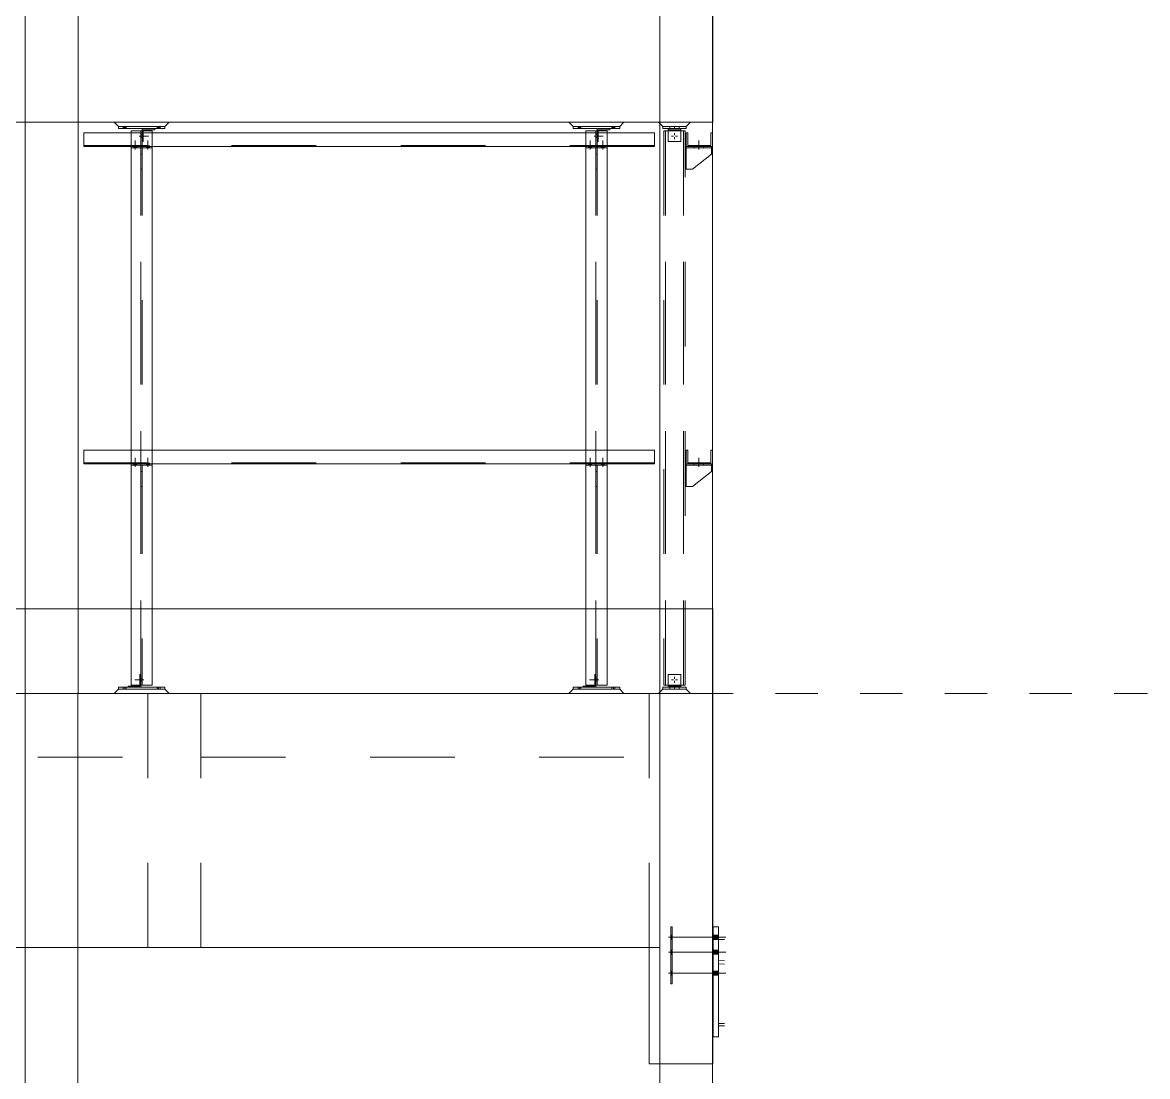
# Model space of a CAD drawing. Header units: millimetres. Extents: x 652937 to 1670132, y 1473552 to 2851037.
# Drawn here: x 663526.55 to 663531.87, y 1524528.41 to 1524533.39 of the extents above; entities that cross this region are included whole.
import ezdxf

# ---------------------------------------------------------------- set-up
doc = ezdxf.new("R2010")
doc.units = ezdxf.units.MM
for name, pattern in [('XKITLINE00', [0]), ('XKITLINE01', [4, 1, -1, 1, -1]), ('XKITLINE02', [4, 2, -2])]:
    doc.linetypes.add(name, pattern=pattern)
for name, color, linetype, lineweight in [('Bolt', 7, 'Continuous', 0), ('Part', 7, 'Continuous', 0), ('S-GRID', 7, 'Continuous', 9)]:
    doc.layers.add(name, color=color, linetype=linetype, lineweight=lineweight)

# ---------------------------------------------------------------- blocks, each defined once
blk = doc.blocks.new('*A24833556')
at = {"layer": 'S-GRID', "color": 7, "linetype": 'XKITLINE01', "lineweight": 0}
blk.add_line((139.952037, 31.472868), (282.742408, 31.472868), dxfattribs=at)
blk = doc.blocks.new('*A25103583')
at = {"layer": 'Part', "color": 7, "linetype": 'XKITLINE00', "lineweight": 0}
for p, q in [((259.21731, 44.772868), (258.71731, 44.772868)), ((258.71731, 44.772868), (258.71731, 44.722868)), ((259.21731, 44.772868), (259.21731, 44.722868)), ((258.71731, 44.367868), (258.71731, 37.222868)), ((259.21731, 44.367868), (259.21731, 37.222868)), ((258.71731, 33.472868), (258.71731, 36.867868)), ((259.21731, 36.867868), (259.21731, 33.472868))]:
    blk.add_line(p, q, dxfattribs=at)
at = {"layer": 'Part', "color": 7, "linetype": 'XKITLINE02', "lineweight": 0}
for p, q in [((258.71731, 31.672868), (258.71731, 44.772868)), ((258.71731, 44.772868), (258.71731, 44.772868)), ((258.71731, 44.722868), (258.71731, 44.367868)), ((258.95231, 44.772868), (258.95231, 31.672868)), ((258.98231, 44.772868), (258.98231, 31.672868)), ((259.21731, 44.722868), (259.21731, 36.867868)), ((258.71731, 44.427868), (258.71731, 44.367868)), ((258.95231, 31.672868), (258.95231, 44.427868)), ((258.71731, 37.222868), (258.71731, 36.867868)), ((259.21731, 37.222868), (259.21731, 36.867868)), ((258.71731, 33.472868), (258.71731, 31.672868)), ((259.21731, 33.472868), (259.21731, 31.672868)), ((258.71731, 31.672868), (259.21731, 31.672868))]:
    blk.add_line(p, q, dxfattribs=at)
blk = doc.blocks.new('*A25123585')
at = {"layer": 'Part', "color": 7, "linetype": 'XKITLINE02', "lineweight": 0}
for p, q in [((271.772557, 44.772868), (271.312557, 44.772868)), ((271.312557, 44.772868), (271.312557, 31.672868)), ((271.352557, 44.772868), (271.352557, 31.672868)), ((271.352557, 31.672868), (271.352557, 44.772868)), ((271.812557, 44.772868), (271.772557, 44.772868)), ((271.772557, 44.772868), (271.772557, 31.672868)), ((271.772557, 31.672868), (271.772557, 44.772868)), ((271.812557, 31.672868), (271.812557, 44.772868)), ((271.772557, 31.672868), (271.312557, 31.672868)), ((271.772557, 31.672868), (271.812557, 31.672868))]:
    blk.add_line(p, q, dxfattribs=at)
blk = doc.blocks.new('*A25133586')
at = {"layer": 'Part', "color": 7, "linetype": 'XKITLINE02', "lineweight": 0}
for p, q in [((269.467297, 31.672868), (269.467297, 44.772868)), ((269.467297, 44.772868), (269.467298, 44.772868)), ((269.467298, 44.722868), (269.467298, 44.367868)), ((269.702298, 44.772868), (269.702298, 31.672868)), ((269.732298, 44.772868), (269.732297, 31.672868)), ((269.967298, 44.722868), (269.967298, 36.867868)), ((269.467297, 44.427868), (269.467298, 44.367868)), ((269.702297, 31.672868), (269.702297, 44.427868)), ((269.467298, 37.222868), (269.467298, 36.867868)), ((269.967298, 37.222868), (269.967298, 36.867868)), ((269.467298, 33.472868), (269.467297, 31.672868)), ((269.967298, 33.472868), (269.967297, 31.672868)), ((269.467297, 31.672868), (269.967298, 31.672868))]:
    blk.add_line(p, q, dxfattribs=at)
at = {"layer": 'Part', "color": 7, "linetype": 'XKITLINE00', "lineweight": 0}
for p, q in [((269.967298, 44.772868), (269.467298, 44.772868)), ((269.467298, 44.772868), (269.467298, 44.722868)), ((269.967298, 44.772868), (269.967298, 44.722868)), ((269.467298, 44.367868), (269.467298, 37.222868)), ((269.967298, 44.367868), (269.967298, 37.222868)), ((269.467298, 33.472868), (269.467298, 36.867868)), ((269.967298, 36.867868), (269.967298, 33.472868))]:
    blk.add_line(p, q, dxfattribs=at)
blk = doc.blocks.new('*A25253598')
at = {"layer": 'Part', "color": 7, "linetype": 'XKITLINE02', "lineweight": 0}
for p, q in [((256.217337, 31.472868), (256.217337, 66.572868)), ((257.467337, 31.472868), (257.467337, 66.572868)), ((256.217339, 31.472868), (256.217337, 31.472868))]:
    blk.add_line(p, q, dxfattribs=at)
at = {"layer": 'Part', "color": 7, "linetype": 'XKITLINE00', "lineweight": 0}
for p, q in [((256.217339, 31.472868), (256.217339, 66.572868)), ((257.467339, 66.572868), (257.467339, 31.472868)), ((256.217337, 31.472868), (256.217339, 31.472868)), ((257.467339, 31.472868), (256.217339, 31.472868)), ((257.467337, 31.472868), (257.467339, 31.472868))]:
    blk.add_line(p, q, dxfattribs=at)
blk = doc.blocks.new('*A25263599')
at = {"layer": 'Part', "color": 7, "linetype": 'XKITLINE02', "lineweight": 0}
for p, q in [((271.212359, 31.472868), (271.212359, 66.572868)), ((272.462359, 31.472868), (272.462359, 66.572868)), ((271.212361, 31.472868), (271.212359, 31.472868))]:
    blk.add_line(p, q, dxfattribs=at)
at = {"layer": 'Part', "color": 7, "linetype": 'XKITLINE00', "lineweight": 0}
for p, q in [((271.212361, 31.472868), (271.212361, 66.572868)), ((272.462361, 66.572868), (272.462361, 31.472868)), ((271.212359, 31.472868), (271.212361, 31.472868)), ((272.462361, 31.472868), (271.212361, 31.472868)), ((272.462359, 31.472868), (272.462361, 31.472868))]:
    blk.add_line(p, q, dxfattribs=at)
blk = doc.blocks.new('*A25523625')
at = {"layer": 'Part', "color": 7, "linetype": 'XKITLINE02', "lineweight": 0}
for p, q in [((258.317309, 31.472868), (258.41731, 31.572868)), ((259.61731, 31.472868), (258.317309, 31.472868)), ((258.41731, 31.572868), (258.31731, 31.472868)), ((258.41731, 31.572868), (259.51731, 31.572868)), ((259.61731, 31.472868), (259.51731, 31.572868)), ((259.51731, 31.572868), (259.617309, 31.472868)), ((259.617309, 31.472868), (259.61731, 31.472868))]:
    blk.add_line(p, q, dxfattribs=at)
blk = doc.blocks.new('*A25533626')
at = {"layer": 'Bolt', "color": 7, "linetype": 'XKITLINE02', "lineweight": 0}
for p, q in [((259.02191, 31.797868), (258.80731, 31.797868)), ((258.95231, 31.832868), (258.92731, 31.832868)), ((258.95231, 31.762868), (258.92731, 31.762868)), ((258.98231, 31.832868), (258.95231, 31.832868)), ((258.98231, 31.762868), (258.95231, 31.762868))]:
    blk.add_line(p, q, dxfattribs=at)
blk = doc.blocks.new('*A25543627')
at = {"layer": 'Part', "color": 7, "linetype": 'XKITLINE02', "lineweight": 0}
for p, q in [((259.51731, 31.622868), (258.41731, 31.622868)), ((258.41731, 31.572868), (258.41731, 31.622868)), ((258.41731, 31.622868), (258.41731, 31.572868)), ((259.51731, 31.572868), (258.41731, 31.572868)), ((259.51731, 31.622868), (259.51731, 31.572868)), ((259.51731, 31.572868), (259.51731, 31.622868))]:
    blk.add_line(p, q, dxfattribs=at)
blk = doc.blocks.new('*A25553628')
at = {"layer": 'Part', "color": 7, "linetype": 'XKITLINE02', "lineweight": 0}
for p, q in [((258.95231, 31.922868), (258.92731, 31.922868)), ((258.92731, 31.922868), (258.92731, 31.647868)), ((258.92731, 31.647868), (258.92731, 31.922868)), ((258.95231, 31.622868), (258.95231, 31.922868)), ((258.95231, 31.622868), (258.95231, 31.922868)), ((258.92731, 31.647868), (258.65231, 31.647868)), ((258.65231, 31.647868), (258.65231, 31.622868)), ((258.65231, 31.647868), (258.65231, 31.622868)), ((258.65231, 31.622868), (258.95231, 31.622868))]:
    blk.add_line(p, q, dxfattribs=at)
blk = doc.blocks.new('*A25563629')
at = {"layer": 'Bolt', "color": 7, "linetype": 'XKITLINE02', "lineweight": 0}
for p, q in [((258.53231, 31.572868), (258.53231, 31.622868)), ((258.56731, 31.572868), (258.56731, 31.622868)), ((258.60231, 31.572868), (258.60231, 31.622868)), ((259.33231, 31.572868), (259.33231, 31.622868)), ((259.36731, 31.572868), (259.36731, 31.622868)), ((259.40231, 31.572868), (259.40231, 31.622868))]:
    blk.add_line(p, q, dxfattribs=at)
blk = doc.blocks.new('*A25573630')
at = {"layer": 'Part', "color": 7, "linetype": 'XKITLINE00', "lineweight": 0}
for p, q in [((271.212359, 31.472868), (271.212361, 31.472868)), ((271.212361, 6.722868), (271.212361, 31.472868)), ((272.462361, 31.472868), (271.212361, 31.472868)), ((272.462359, 31.472868), (272.462361, 31.472868)), ((272.462361, 31.472868), (272.462361, 6.722868)), ((271.212359, 6.722868), (271.212361, 6.722868)), ((272.462361, 6.722868), (271.212361, 6.722868)), ((272.462359, 6.722868), (272.462361, 6.722868))]:
    blk.add_line(p, q, dxfattribs=at)
at = {"layer": 'Part', "color": 7, "linetype": 'XKITLINE02', "lineweight": 0}
for p, q in [((271.212359, 6.722868), (271.212359, 31.472868)), ((271.212361, 31.472868), (271.212359, 31.472868)), ((272.462359, 6.722868), (272.462359, 31.472868)), ((271.212361, 6.722868), (271.212359, 6.722868))]:
    blk.add_line(p, q, dxfattribs=at)
blk = doc.blocks.new('*A25583631')
at = {"layer": 'Part', "color": 7, "linetype": 'XKITLINE02', "lineweight": 0}
for p, q in [((272.600538, 25.086726), (272.600538, 25.161829)), ((272.600539, 25.161829), (272.600538, 25.161829)), ((272.600539, 25.086726), (272.600538, 25.086726)), ((272.600538, 25.086726), (272.600539, 25.086726)), ((272.600539, 25.086726), (272.600539, 25.161829))]:
    blk.add_line(p, q, dxfattribs=at)
at = {"layer": 'Part', "color": 7, "linetype": 'XKITLINE00', "lineweight": 0}
for p, q in [((272.742408, 25.154394), (272.600539, 25.161829)), ((272.742408, 25.079291), (272.600539, 25.086726))]:
    blk.add_line(p, q, dxfattribs=at)
blk = doc.blocks.new('*A25593632')
at = {"layer": 'Part', "color": 7, "linetype": 'XKITLINE02', "lineweight": 0}
for p, q in [((272.600538, 23.622879), (272.600538, 23.672879)), ((272.600539, 23.672879), (272.600538, 23.672879)), ((272.600539, 23.622879), (272.600539, 23.672879)), ((272.600539, 23.622879), (272.600538, 23.622879)), ((272.600538, 23.622879), (272.600539, 23.622879))]:
    blk.add_line(p, q, dxfattribs=at)
at = {"layer": 'Part', "color": 7, "linetype": 'XKITLINE00', "lineweight": 0}
for p, q in [((272.742408, 23.672879), (272.600539, 23.672879)), ((272.742408, 23.622879), (272.600539, 23.622879))]:
    blk.add_line(p, q, dxfattribs=at)
blk = doc.blocks.new('*A25603633')
at = {"layer": 'Part', "color": 7, "linetype": 'XKITLINE02', "lineweight": 0}
for p, q in [((272.600546, 23.672879), (272.600546, 25.086726)), ((272.600546, 25.086726), (272.742408, 25.079292)), ((272.600546, 25.086726), (272.600546, 23.672879)), ((272.600546, 23.672879), (272.742408, 23.672879))]:
    blk.add_line(p, q, dxfattribs=at)
blk = doc.blocks.new('*A25613634')
at = {"layer": 'Bolt'}
for points in [[(271.506, 25.664), (271.476, 25.664), (271.476, 25.759), (271.506, 25.759)], [(271.506, 25.664), (271.476, 25.664), (271.476, 25.759), (271.506, 25.759)], [(272.601, 25.664), (272.476, 25.664), (272.476, 25.759), (272.601, 25.759)], [(272.601, 25.664), (272.476, 25.664), (272.476, 25.759), (272.601, 25.759)], [(271.506, 25.314), (271.476, 25.314), (271.476, 25.409), (271.506, 25.409)], [(271.506, 25.314), (271.476, 25.314), (271.476, 25.409), (271.506, 25.409)], [(272.601, 25.314), (272.476, 25.314), (272.476, 25.409), (272.601, 25.409)], [(272.601, 25.314), (272.476, 25.314), (272.476, 25.409), (272.601, 25.409)], [(271.506, 24.814), (271.476, 24.814), (271.476, 24.909), (271.506, 24.909)], [(271.506, 24.814), (271.476, 24.814), (271.476, 24.909), (271.506, 24.909)], [(272.601, 24.814), (272.476, 24.814), (272.476, 24.909), (272.601, 24.909)], [(272.601, 24.814), (272.476, 24.814), (272.476, 24.909), (272.601, 24.909)]]:
    blk.add_hatch(color=7, dxfattribs=at).paths.add_polyline_path(points, flags=17)
at = {"layer": 'Bolt', "color": 7, "linetype": 'XKITLINE00', "lineweight": 0}
for p, q in [((271.423, 25.712), (272.776, 25.712)), ((271.423, 25.712), (272.776, 25.712)), ((271.476, 25.759), (271.506, 25.759)), ((271.476, 25.759), (271.506, 25.759)), ((271.476, 25.664), (271.506, 25.664)), ((271.476, 25.664), (271.506, 25.664)), ((272.476, 25.759), (272.601, 25.759)), ((272.476, 25.759), (272.601, 25.759)), ((272.476, 25.664), (272.601, 25.664)), ((272.476, 25.664), (272.601, 25.664)), ((271.423, 25.362), (272.776, 25.362)), ((271.423, 25.362), (272.776, 25.362)), ((271.476, 25.409), (271.506, 25.409)), ((271.476, 25.409), (271.506, 25.409)), ((271.476, 25.314), (271.506, 25.314)), ((271.476, 25.314), (271.506, 25.314)), ((272.476, 25.409), (272.601, 25.409)), ((272.476, 25.409), (272.601, 25.409)), ((272.476, 25.314), (272.601, 25.314)), ((272.476, 25.314), (272.601, 25.314)), ((271.423, 24.862), (272.776, 24.862)), ((271.423, 24.862), (272.776, 24.862)), ((271.476, 24.909), (271.506, 24.909)), ((271.476, 24.909), (271.506, 24.909)), ((271.476, 24.814), (271.506, 24.814)), ((271.476, 24.814), (271.506, 24.814)), ((272.476, 24.909), (272.601, 24.909)), ((272.476, 24.909), (272.601, 24.909)), ((272.476, 24.814), (272.601, 24.814)), ((272.476, 24.814), (272.601, 24.814))]:
    blk.add_line(p, q, dxfattribs=at)
blk = doc.blocks.new('*A25623635')
at = {"layer": 'Part', "color": 7, "linetype": 'XKITLINE02', "lineweight": 0}
for p, q in [((271.475547, 25.961851), (271.475545, 25.961851)), ((271.475545, 25.961851), (271.475545, 24.611851)), ((271.505547, 25.961851), (271.475545, 25.961851)), ((271.475547, 24.611851), (271.475547, 25.961851)), ((271.505545, 24.611851), (271.505545, 25.961851)), ((271.505547, 24.611851), (271.505547, 25.961851)), ((271.475545, 24.611851), (271.475547, 24.611851)), ((271.505547, 24.611851), (271.475545, 24.611851))]:
    blk.add_line(p, q, dxfattribs=at)
blk = doc.blocks.new('*A25633636')
at = {"layer": 'Part', "color": 7, "linetype": 'XKITLINE00', "lineweight": 0}
blk.add_line((272.742408, 25.661826), (272.600546, 25.661826), dxfattribs=at)
at = {"layer": 'Part', "color": 7, "linetype": 'XKITLINE02', "lineweight": 0}
for p, q in [((272.600546, 25.161826), (272.600546, 25.661826)), ((272.600546, 25.661826), (272.600546, 25.161826)), ((272.742408, 25.154391), (272.600546, 25.161826))]:
    blk.add_line(p, q, dxfattribs=at)
blk = doc.blocks.new('*A25643637')
at = {"layer": 'Part', "color": 7, "linetype": 'XKITLINE00', "lineweight": 0}
for p, q in [((272.475547, 25.961851), (272.475545, 25.961851)), ((272.475547, 23.361851), (272.475547, 25.961851)), ((272.475547, 25.961851), (272.600547, 25.961851)), ((272.600547, 23.361851), (272.600547, 25.961851)), ((272.475545, 23.361851), (272.475547, 23.361851)), ((272.600547, 23.361851), (272.475547, 23.361851))]:
    blk.add_line(p, q, dxfattribs=at)
at = {"layer": 'Part', "color": 7, "linetype": 'XKITLINE02', "lineweight": 0}
for p, q in [((272.475545, 25.961851), (272.475545, 23.361851)), ((272.475547, 25.961851), (272.475545, 25.961851)), ((272.600545, 25.961851), (272.600545, 23.361851)), ((272.475547, 23.361851), (272.475545, 23.361851))]:
    blk.add_line(p, q, dxfattribs=at)
blk = doc.blocks.new('*A25653638')
at = {"layer": 'Part', "color": 7, "linetype": 'XKITLINE02', "lineweight": 0}
for p, q in [((271.837558, 31.622868), (271.287557, 31.622868)), ((271.287557, 31.572868), (271.837558, 31.572868)), ((271.287558, 31.572868), (271.287558, 31.622868)), ((271.837558, 31.572868), (271.837558, 31.622868))]:
    blk.add_line(p, q, dxfattribs=at)
blk = doc.blocks.new('*A25663639')
at = {"layer": 'Part', "color": 7, "linetype": 'XKITLINE02', "lineweight": 0}
for p, q in [((271.187557, 31.472868), (271.937558, 31.472868)), ((271.287558, 31.572868), (271.187558, 31.472868)), ((271.837558, 31.572868), (271.287557, 31.572868)), ((271.937558, 31.472868), (271.837557, 31.572868))]:
    blk.add_line(p, q, dxfattribs=at)
blk = doc.blocks.new('*A25673640')
at = {"layer": 'Part', "color": 7, "linetype": 'XKITLINE02', "lineweight": 0}
for p, q in [((271.712557, 31.922868), (271.412557, 31.922868)), ((271.412557, 31.922868), (271.412557, 31.622868)), ((271.712557, 31.922868), (271.712557, 31.622868)), ((271.712557, 31.647868), (271.412557, 31.647868)), ((271.412557, 31.647868), (271.412557, 31.622868)), ((271.712557, 31.622868), (271.712557, 31.647868)), ((271.712557, 31.622868), (271.412557, 31.622868))]:
    blk.add_line(p, q, dxfattribs=at)
blk = doc.blocks.new('*A25683641')
at = {"layer": 'Bolt', "color": 7, "linetype": 'XKITLINE00', "lineweight": 0}
for p, q in [((271.492557, 31.797868), (271.539177, 31.797868)), ((271.562557, 31.867868), (271.562557, 31.821248)), ((271.562557, 31.727868), (271.562557, 31.774488)), ((271.632557, 31.797868), (271.585937, 31.797868))]:
    blk.add_line(p, q, dxfattribs=at)
blk = doc.blocks.new('*A25693642')
at = {"layer": 'Bolt', "color": 7, "linetype": 'XKITLINE02', "lineweight": 0}
for p, q in [((271.452558, 31.572868), (271.452558, 31.622868)), ((271.562558, 31.572868), (271.562558, 31.622868)), ((271.672558, 31.572868), (271.672558, 31.622868))]:
    blk.add_line(p, q, dxfattribs=at)
blk = doc.blocks.new('*A25703643')
at = {"layer": 'Part', "color": 7, "linetype": 'XKITLINE02', "lineweight": 0}
for p, q in [((269.067297, 31.472868), (269.167297, 31.572868)), ((270.367298, 31.472868), (269.067297, 31.472868)), ((269.167298, 31.572868), (269.067298, 31.472868)), ((269.167297, 31.572868), (270.267298, 31.572868)), ((270.367298, 31.472868), (270.267297, 31.572868)), ((270.267297, 31.572868), (270.367297, 31.472868)), ((270.367297, 31.472868), (270.367298, 31.472868))]:
    blk.add_line(p, q, dxfattribs=at)
blk = doc.blocks.new('*A25713644')
at = {"layer": 'Bolt', "color": 7, "linetype": 'XKITLINE02', "lineweight": 0}
for p, q in [((269.771897, 31.797868), (269.557297, 31.797868)), ((269.702297, 31.832868), (269.677297, 31.832868)), ((269.702298, 31.762868), (269.677298, 31.762868)), ((269.732297, 31.832868), (269.702297, 31.832868)), ((269.732297, 31.762868), (269.702297, 31.762868))]:
    blk.add_line(p, q, dxfattribs=at)
blk = doc.blocks.new('*A25723645')
at = {"layer": 'Part', "color": 7, "linetype": 'XKITLINE02', "lineweight": 0}
for p, q in [((270.267298, 31.622868), (269.167297, 31.622868)), ((269.167297, 31.622868), (269.167297, 31.572868)), ((270.267298, 31.572868), (269.167297, 31.572868)), ((269.167298, 31.572868), (269.167298, 31.622868)), ((270.267297, 31.572868), (270.267297, 31.622868)), ((270.267298, 31.622868), (270.267298, 31.572868))]:
    blk.add_line(p, q, dxfattribs=at)
blk = doc.blocks.new('*A25733646')
at = {"layer": 'Part', "color": 7, "linetype": 'XKITLINE02', "lineweight": 0}
for p, q in [((269.702298, 31.922868), (269.677297, 31.922868)), ((269.677297, 31.647868), (269.677297, 31.922868)), ((269.677298, 31.922868), (269.677298, 31.647868)), ((269.702297, 31.622868), (269.702297, 31.922868)), ((269.702298, 31.622868), (269.702298, 31.922868)), ((269.677298, 31.647868), (269.402297, 31.647868)), ((269.402297, 31.647868), (269.402297, 31.622868)), ((269.402298, 31.647868), (269.402298, 31.622868)), ((269.402297, 31.622868), (269.702298, 31.622868))]:
    blk.add_line(p, q, dxfattribs=at)
blk = doc.blocks.new('*A25743647')
at = {"layer": 'Bolt', "color": 7, "linetype": 'XKITLINE02', "lineweight": 0}
for p, q in [((269.282297, 31.572868), (269.282297, 31.622868)), ((269.317297, 31.572868), (269.317297, 31.622868)), ((269.352298, 31.572868), (269.352298, 31.622868)), ((270.082297, 31.572868), (270.082297, 31.622868)), ((270.117297, 31.572868), (270.117297, 31.622868)), ((270.152298, 31.572868), (270.152298, 31.622868))]:
    blk.add_line(p, q, dxfattribs=at)
blk = doc.blocks.new('*A25753648')
at = {"layer": 'Part', "color": 7, "linetype": 'XKITLINE02', "lineweight": 0}
for p, q in [((227.462361, 31.472868), (227.462359, 31.472868)), ((227.462359, 31.472868), (227.462359, 25.472868)), ((227.477361, 31.472868), (227.462359, 31.472868)), ((227.462361, 25.472868), (227.462361, 31.472868)), ((271.212359, 25.472868), (271.212359, 31.472868)), ((227.462359, 25.472868), (227.462361, 25.472868)), ((227.477361, 25.472868), (227.462359, 25.472868))]:
    blk.add_line(p, q, dxfattribs=at)
at = {"layer": 'Part', "color": 7, "linetype": 'XKITLINE00', "lineweight": 0}
for p, q in [((271.212361, 31.472868), (227.477361, 31.472868)), ((271.212361, 25.472868), (271.212361, 31.472868)), ((271.212361, 25.472868), (227.477361, 25.472868))]:
    blk.add_line(p, q, dxfattribs=at)
blk = doc.blocks.new('*A25763649')
at = {"layer": 'Part', "color": 7, "linetype": 'XKITLINE02', "lineweight": 0}
for p, q in [((227.467338, 31.472868), (227.467338, 33.472868)), ((227.467338, 33.472868), (227.477361, 33.472868)), ((227.467339, 31.472868), (227.467339, 33.472868)), ((271.212359, 31.472868), (271.212359, 33.472868)), ((227.477361, 31.472868), (227.467338, 31.472868))]:
    blk.add_line(p, q, dxfattribs=at)
at = {"layer": 'Part', "color": 7, "linetype": 'XKITLINE00', "lineweight": 0}
for p, q in [((271.212361, 33.472868), (227.477361, 33.472868)), ((271.212359, 33.472868), (271.212361, 33.472868)), ((271.212361, 33.472868), (271.212361, 31.472868)), ((271.212361, 31.472868), (227.477361, 31.472868)), ((271.212361, 31.472868), (271.212359, 31.472868))]:
    blk.add_line(p, q, dxfattribs=at)
blk = doc.blocks.new('*A27483821')
at = {"layer": 'Part', "color": 7, "linetype": 'XKITLINE02', "lineweight": 0}
for p, q in [((272.462361, 31.472868), (270.967336, 31.472868)), ((270.967337, 31.472868), (270.967337, 25.472868)), ((272.462361, 22.722868), (271.212361, 22.722868))]:
    blk.add_line(p, q, dxfattribs=at)
at = {"layer": 'Part', "color": 7, "linetype": 'XKITLINE00', "lineweight": 0}
for p, q in [((272.467337, 31.472868), (272.462361, 31.472868)), ((272.467337, 31.472868), (272.467336, 31.472868)), ((272.467337, 31.472868), (272.467337, 22.722868)), ((270.967337, 25.472868), (270.967337, 22.722868)), ((271.212361, 22.722868), (270.967336, 22.722868)), ((272.467337, 22.722868), (272.462361, 22.722868)), ((272.467337, 22.722868), (272.467336, 22.722868))]:
    blk.add_line(p, q, dxfattribs=at)
blk = doc.blocks.new('*A27883861')
at = {"layer": 'Part', "color": 7, "linetype": 'XKITLINE02', "lineweight": 0}
for p, q in [((260.367338, 31.472868), (259.117336, 31.472868)), ((259.117338, 25.472868), (259.117338, 31.472868)), ((260.367338, 25.472868), (260.367338, 31.472868)), ((259.117336, 25.472868), (260.367338, 25.472868))]:
    blk.add_line(p, q, dxfattribs=at)
blk = doc.blocks.new('*A27893862')
at = {"layer": 'Part', "color": 7, "linetype": 'XKITLINE02', "lineweight": 0}
for p, q in [((272.462361, 33.472868), (271.217336, 33.472868)), ((271.217337, 31.472868), (271.217337, 33.472868)), ((272.462361, 31.472868), (271.217336, 31.472868))]:
    blk.add_line(p, q, dxfattribs=at)
at = {"layer": 'Part', "color": 7, "linetype": 'XKITLINE00', "lineweight": 0}
for p, q in [((272.467337, 33.472868), (272.462361, 33.472868)), ((272.467337, 33.472868), (272.467336, 33.472868)), ((272.467337, 33.472868), (272.467337, 31.472868)), ((272.467337, 31.472868), (272.462361, 31.472868)), ((272.467337, 31.472868), (272.467336, 31.472868))]:
    blk.add_line(p, q, dxfattribs=at)
blk = doc.blocks.new('*A27913864')
at = {"layer": 'Part', "color": 7, "linetype": 'XKITLINE00', "lineweight": 0}
for p, q in [((256.212359, 31.472868), (256.212361, 31.472868)), ((256.212361, 6.722868), (256.212361, 31.472868)), ((257.462361, 31.472868), (256.212361, 31.472868)), ((257.462359, 31.472868), (257.462361, 31.472868)), ((257.462361, 31.472868), (257.462361, 6.722868)), ((256.212359, 6.722868), (256.212361, 6.722868)), ((257.462361, 6.722868), (256.212361, 6.722868)), ((257.462359, 6.722868), (257.462361, 6.722868))]:
    blk.add_line(p, q, dxfattribs=at)
at = {"layer": 'Part', "color": 7, "linetype": 'XKITLINE02', "lineweight": 0}
for p, q in [((256.212359, 6.722868), (256.212359, 31.472868)), ((256.212361, 31.472868), (256.212359, 31.472868)), ((257.462359, 6.722868), (257.462359, 31.472868)), ((256.212361, 6.722868), (256.212359, 6.722868))]:
    blk.add_line(p, q, dxfattribs=at)
blk = doc.blocks.new('*A27983871')
at = {"layer": 'Part', "color": 7, "linetype": 'XKITLINE02', "lineweight": 0}
for p, q in [((259.117338, 31.472868), (248.517336, 31.472868)), ((248.517338, 29.972868), (248.517338, 31.472868)), ((259.117338, 29.972868), (259.117338, 31.472868)), ((248.517336, 29.972868), (259.117338, 29.972868))]:
    blk.add_line(p, q, dxfattribs=at)
blk = doc.blocks.new('*A27993872')
at = {"layer": 'Part', "color": 7, "linetype": 'XKITLINE02', "lineweight": 0}
for p, q in [((271.212359, 31.472868), (260.367335, 31.472868)), ((260.367338, 29.972868), (260.367338, 31.472868)), ((271.212359, 29.972868), (271.212359, 31.472868)), ((260.367335, 29.972868), (271.212359, 29.972868))]:
    blk.add_line(p, q, dxfattribs=at)
blk = doc.blocks.new('*A28003873')
at = {"layer": 'Part', "color": 7, "linetype": 'XKITLINE02', "lineweight": 0}
blk.add_line((271.212359, 44.972868), (271.212359, 47.972868), dxfattribs=at)
at = {"layer": 'Part', "color": 7, "linetype": 'XKITLINE00', "lineweight": 0}
for q in [(271.212361, 47.972868), (227.477361, 44.972868)]:
    blk.add_line((271.212361, 44.972868), q, dxfattribs=at)
blk = doc.blocks.new('*A32594331')
at = {"layer": 'Part', "color": 7, "linetype": 'XKITLINE02', "lineweight": 0}
for p, q in [((258.41731, 44.872868), (258.317309, 44.972868)), ((258.317309, 44.972868), (258.31731, 44.972868)), ((258.317309, 44.972868), (259.61731, 44.972868)), ((259.51731, 44.872868), (259.617309, 44.972868))]:
    blk.add_line(p, q, dxfattribs=at)
at = {"layer": 'Part', "color": 7, "linetype": 'XKITLINE00', "lineweight": 0}
for p, q in [((258.41731, 44.872868), (258.31731, 44.972868)), ((259.61731, 44.972868), (259.51731, 44.872868)), ((259.51731, 44.872868), (258.41731, 44.872868))]:
    blk.add_line(p, q, dxfattribs=at)
blk = doc.blocks.new('*A32604332')
at = {"layer": 'Part', "color": 7, "linetype": 'XKITLINE00', "lineweight": 0}
for p, q in [((271.092247, 37.222868), (257.602427, 37.222868)), ((257.602427, 36.897868), (257.602427, 37.222868)), ((271.09225, 37.222868), (271.092247, 37.222868)), ((271.092247, 37.222868), (271.092247, 36.897868)), ((271.092247, 36.897868), (257.602427, 36.897868)), ((271.092247, 36.897868), (271.092282, 36.897868))]:
    blk.add_line(p, q, dxfattribs=at)
at = {"layer": 'Part', "color": 7, "linetype": 'XKITLINE02', "lineweight": 0}
for p, q in [((257.602429, 36.927868), (257.602429, 37.222868)), ((257.602459, 36.927868), (257.602459, 37.222868)), ((257.602461, 36.897868), (257.602461, 37.222868)), ((271.092282, 37.222868), (271.092247, 37.222868)), ((271.09225, 36.927868), (271.09225, 37.222868)), ((271.092282, 37.222868), (271.09228, 37.222868)), ((271.09228, 37.222868), (271.09228, 36.927868)), ((271.092282, 36.897868), (271.092282, 37.222868)), ((271.09228, 36.927868), (257.602429, 36.927868)), ((271.092282, 36.897868), (271.092247, 36.897868)), ((271.09228, 36.927868), (271.09225, 36.927868))]:
    blk.add_line(p, q, dxfattribs=at)
blk = doc.blocks.new('*A32614333')
at = {"layer": 'Part', "color": 7, "linetype": 'XKITLINE00', "lineweight": 0}
for p, q in [((271.092247, 44.722868), (257.602427, 44.722868)), ((257.602427, 44.397868), (257.602427, 44.722868)), ((271.09225, 44.722868), (271.092247, 44.722868)), ((271.092247, 44.722868), (271.092247, 44.397868)), ((271.092247, 44.397868), (257.602427, 44.397868)), ((271.092247, 44.397868), (271.092282, 44.397868))]:
    blk.add_line(p, q, dxfattribs=at)
at = {"layer": 'Part', "color": 7, "linetype": 'XKITLINE02', "lineweight": 0}
for p, q in [((257.602429, 44.427868), (257.602429, 44.722868)), ((257.602459, 44.427868), (257.602459, 44.722868)), ((257.602461, 44.397868), (257.602461, 44.722868)), ((271.092282, 44.722868), (271.092247, 44.722868)), ((271.09225, 44.427868), (271.09225, 44.722868)), ((271.092282, 44.722868), (271.09228, 44.722868)), ((271.09228, 44.722868), (271.09228, 44.427868)), ((271.092282, 44.397868), (271.092282, 44.722868)), ((271.09228, 44.427868), (257.602429, 44.427868)), ((271.09228, 44.427868), (271.09225, 44.427868)), ((271.092282, 44.397868), (271.092247, 44.397868))]:
    blk.add_line(p, q, dxfattribs=at)
blk = doc.blocks.new('*A33154387')
at = {"layer": 'Part', "color": 7, "linetype": 'XKITLINE02', "lineweight": 0}
for p, q in [((272.462361, 47.972868), (271.217357, 47.972868)), ((271.217359, 44.972868), (271.217359, 47.972868)), ((272.462361, 44.972868), (271.217357, 44.972868))]:
    blk.add_line(p, q, dxfattribs=at)
at = {"layer": 'Part', "color": 7, "linetype": 'XKITLINE00', "lineweight": 0}
for p, q in [((272.467359, 47.972868), (272.462361, 47.972868)), ((272.467359, 47.972868), (272.467357, 47.972868)), ((272.467359, 47.972868), (272.467359, 44.972868)), ((272.467359, 44.972868), (272.462361, 44.972868)), ((272.467359, 44.972868), (272.467357, 44.972868))]:
    blk.add_line(p, q, dxfattribs=at)
blk = doc.blocks.new('*A33164388')
at = {"layer": 'Part', "color": 7, "linetype": 'XKITLINE02', "lineweight": 0}
for p, q in [((271.877546, 37.222868), (271.837465, 37.222868)), ((271.837465, 37.222868), (271.837465, 36.897868)), ((271.877465, 36.927868), (271.877465, 37.222868)), ((272.462361, 37.222868), (272.422465, 37.222868)), ((272.422465, 37.222868), (272.422465, 36.927868)), ((272.462546, 37.222868), (272.462465, 37.222868)), ((272.462361, 36.897868), (271.837465, 36.897868)), ((272.422546, 36.927868), (271.877465, 36.927868)), ((272.462465, 36.897868), (272.462546, 36.897868))]:
    blk.add_line(p, q, dxfattribs=at)
at = {"layer": 'Part', "color": 7, "linetype": 'XKITLINE00', "lineweight": 0}
for p, q in [((272.462465, 37.222868), (272.462361, 37.222868)), ((272.462465, 36.897868), (272.462465, 37.222868)), ((272.462465, 36.897868), (272.462361, 36.897868))]:
    blk.add_line(p, q, dxfattribs=at)
blk = doc.blocks.new('*A33174389')
at = {"layer": 'Bolt', "color": 7, "linetype": 'XKITLINE02', "lineweight": 0}
for p, q in [((272.137517, 36.828268), (272.137517, 37.042868)), ((272.027517, 36.867868), (272.027517, 36.897868)), ((272.102517, 36.897868), (272.102517, 36.927868)), ((272.172518, 36.897868), (272.172518, 36.927868)), ((272.247518, 36.867868), (272.247518, 36.897868))]:
    blk.add_line(p, q, dxfattribs=at)
blk = doc.blocks.new('*A33184390')
at = {"layer": 'Part', "color": 7, "linetype": 'XKITLINE02', "lineweight": 0}
for p, q in [((271.837518, 36.897868), (271.837518, 36.867868)), ((272.437518, 36.897868), (271.837518, 36.897868)), ((271.837518, 36.867868), (272.437518, 36.867868)), ((272.437518, 36.867868), (272.437518, 36.897868))]:
    blk.add_line(p, q, dxfattribs=at)
blk = doc.blocks.new('*A33194391')
at = {"layer": 'Part', "color": 7, "linetype": 'XKITLINE02', "lineweight": 0}
for p, q in [((272.437517, 36.867868), (271.837517, 36.867868)), ((271.837517, 36.867868), (271.837517, 36.367868)), ((271.837517, 36.367868), (271.837517, 36.867868)), ((271.987517, 36.367868), (272.437517, 36.717868)), ((272.437517, 36.717868), (272.437517, 36.867868)), ((272.437517, 36.717868), (272.437517, 36.867868)), ((271.837517, 36.367868), (271.987517, 36.367868))]:
    blk.add_line(p, q, dxfattribs=at)
blk = doc.blocks.new('*A33244396')
at = {"layer": 'Part', "color": 7, "linetype": 'XKITLINE00', "lineweight": 0}
for p, q in [((258.41731, 44.822868), (258.41731, 44.872868)), ((259.51731, 44.872868), (258.41731, 44.872868)), ((258.41731, 44.822868), (259.51731, 44.822868)), ((259.51731, 44.822868), (259.51731, 44.872868))]:
    blk.add_line(p, q, dxfattribs=at)
at = {"layer": 'Part', "color": 7, "linetype": 'XKITLINE02', "lineweight": 0}
for p, q in [((258.41731, 44.872868), (258.41731, 44.822868)), ((259.51731, 44.872868), (259.51731, 44.822868))]:
    blk.add_line(p, q, dxfattribs=at)
blk = doc.blocks.new('*A33254397')
at = {"layer": 'Part', "color": 7, "linetype": 'XKITLINE00', "lineweight": 0}
for p, q in [((258.98231, 44.822868), (258.98231, 44.772868)), ((259.00731, 44.797868), (259.00731, 44.772868)), ((259.00731, 44.797868), (259.28231, 44.797868)), ((259.28231, 44.797868), (259.28231, 44.822868))]:
    blk.add_line(p, q, dxfattribs=at)
at = {"layer": 'Part', "color": 7, "linetype": 'XKITLINE02', "lineweight": 0}
for p, q in [((259.28231, 44.822868), (258.98231, 44.822868)), ((258.98231, 44.772868), (258.98231, 44.522868)), ((259.00731, 44.772868), (259.00731, 44.522868)), ((259.28231, 44.822868), (259.28231, 44.797868)), ((258.98231, 44.522868), (259.00731, 44.522868))]:
    blk.add_line(p, q, dxfattribs=at)
blk = doc.blocks.new('*A33264398')
at = {"layer": 'Bolt', "color": 7, "linetype": 'XKITLINE02', "lineweight": 0}
for p, q in [((258.95231, 44.682868), (258.98231, 44.682868)), ((258.98231, 44.682868), (259.00731, 44.682868)), ((258.91271, 44.647868), (259.12731, 44.647868)), ((258.95231, 44.612868), (258.98231, 44.612868)), ((258.98231, 44.612868), (259.00731, 44.612868))]:
    blk.add_line(p, q, dxfattribs=at)
blk = doc.blocks.new('*A33274399')
at = {"layer": 'Bolt'}
for points in [[(258.602, 44.873), (258.602, 44.823), (258.532, 44.823), (258.532, 44.873)], [(259.402, 44.873), (259.402, 44.823), (259.332, 44.823), (259.332, 44.873)]]:
    blk.add_hatch(color=7, dxfattribs=at).paths.add_polyline_path(points, flags=17)
at = {"layer": 'Bolt', "color": 7, "linetype": 'XKITLINE00', "lineweight": 0}
for p, q in [((258.532, 44.873), (258.532, 44.823)), ((258.567, 44.873), (258.567, 44.823)), ((258.602, 44.873), (258.602, 44.823)), ((259.332, 44.873), (259.332, 44.823)), ((259.367, 44.873), (259.367, 44.823)), ((259.402, 44.873), (259.402, 44.823))]:
    blk.add_line(p, q, dxfattribs=at)
blk = doc.blocks.new('*A33284400')
at = {"layer": 'Part', "color": 7, "linetype": 'XKITLINE02', "lineweight": 0}
for p, q in [((271.877546, 44.722868), (271.837465, 44.722868)), ((271.837465, 44.722868), (271.837465, 44.397868)), ((271.877465, 44.427868), (271.877465, 44.722868)), ((272.462361, 44.722868), (272.422465, 44.722868)), ((272.422465, 44.722868), (272.422465, 44.427868)), ((272.462546, 44.722868), (272.462465, 44.722868)), ((272.422546, 44.427868), (271.877465, 44.427868)), ((272.462361, 44.397868), (271.837465, 44.397868)), ((272.462465, 44.397868), (272.462546, 44.397868))]:
    blk.add_line(p, q, dxfattribs=at)
at = {"layer": 'Part', "color": 7, "linetype": 'XKITLINE00', "lineweight": 0}
for p, q in [((272.462465, 44.722868), (272.462361, 44.722868)), ((272.462465, 44.397868), (272.462465, 44.722868)), ((272.462465, 44.397868), (272.462361, 44.397868))]:
    blk.add_line(p, q, dxfattribs=at)
blk = doc.blocks.new('*A33344406')
at = {"layer": 'Bolt', "color": 7, "linetype": 'XKITLINE02', "lineweight": 0}
for p, q in [((271.452558, 44.872868), (271.452558, 44.822868)), ((271.562558, 44.872868), (271.562558, 44.822868)), ((271.672558, 44.872868), (271.672558, 44.822868))]:
    blk.add_line(p, q, dxfattribs=at)
blk = doc.blocks.new('*A33354407')
at = {"layer": 'Bolt', "color": 7, "linetype": 'XKITLINE00', "lineweight": 0}
for p, q in [((271.562557, 44.717868), (271.562557, 44.671248)), ((271.492557, 44.647868), (271.539177, 44.647868)), ((271.562557, 44.577868), (271.562557, 44.624488)), ((271.632557, 44.647868), (271.585937, 44.647868))]:
    blk.add_line(p, q, dxfattribs=at)
blk = doc.blocks.new('*A33364408')
at = {"layer": 'Part', "color": 7, "linetype": 'XKITLINE02', "lineweight": 0}
for p, q in [((271.937558, 44.972868), (271.187557, 44.972868)), ((271.287558, 44.872868), (271.212361, 44.948065)), ((271.837558, 44.872868), (271.937558, 44.972868)), ((271.837558, 44.872868), (271.287557, 44.872868)), ((271.837557, 44.872868), (271.837558, 44.872868))]:
    blk.add_line(p, q, dxfattribs=at)
at = {"layer": 'Part', "color": 7, "linetype": 'XKITLINE00', "lineweight": 0}
blk.add_line((271.212361, 44.948065), (271.187558, 44.972868), dxfattribs=at)
blk = doc.blocks.new('*A33374409')
at = {"layer": 'Part', "color": 7, "linetype": 'XKITLINE02', "lineweight": 0}
for p, q in [((271.412557, 44.522868), (271.412557, 44.822868)), ((271.412557, 44.822868), (271.712557, 44.822868)), ((271.712557, 44.797868), (271.412557, 44.797868)), ((271.712557, 44.822868), (271.712557, 44.522868)), ((271.712557, 44.522868), (271.712557, 44.797868)), ((271.412557, 44.522868), (271.712557, 44.522868))]:
    blk.add_line(p, q, dxfattribs=at)
blk = doc.blocks.new('*A33384410')
at = {"layer": 'Part', "color": 7, "linetype": 'XKITLINE02', "lineweight": 0}
for p, q in [((271.837558, 44.872868), (271.287557, 44.872868)), ((271.837558, 44.822868), (271.287557, 44.822868)), ((271.287558, 44.872868), (271.287558, 44.822868)), ((271.837557, 44.822868), (271.837558, 44.822868)), ((271.837558, 44.822868), (271.837558, 44.872868))]:
    blk.add_line(p, q, dxfattribs=at)
blk = doc.blocks.new('*A33394411')
at = {"layer": 'Part', "color": 7, "linetype": 'XKITLINE02', "lineweight": 0}
for p, q in [((272.437517, 44.367868), (271.837517, 44.367868)), ((271.837517, 44.367868), (271.837517, 43.867868)), ((271.837517, 43.867868), (271.837517, 44.367868)), ((271.987517, 43.867868), (272.437517, 44.217868)), ((272.437517, 44.217868), (272.437517, 44.367868)), ((272.437517, 44.217868), (272.437517, 44.367868)), ((271.837517, 43.867868), (271.987517, 43.867868))]:
    blk.add_line(p, q, dxfattribs=at)
blk = doc.blocks.new('*A33404412')
at = {"layer": 'Part', "color": 7, "linetype": 'XKITLINE02', "lineweight": 0}
for p, q in [((271.837518, 44.397868), (271.837518, 44.367868)), ((272.437518, 44.397868), (271.837518, 44.397868)), ((271.837518, 44.367868), (272.437518, 44.367868)), ((272.437518, 44.367868), (272.437518, 44.397868))]:
    blk.add_line(p, q, dxfattribs=at)
blk = doc.blocks.new('*A33414413')
at = {"layer": 'Bolt', "color": 7, "linetype": 'XKITLINE02', "lineweight": 0}
for p, q in [((272.102517, 44.397868), (272.102517, 44.427868)), ((272.137517, 44.328268), (272.137517, 44.542868)), ((272.172518, 44.397868), (272.172518, 44.427868)), ((272.027517, 44.367868), (272.027517, 44.397868)), ((272.247518, 44.367868), (272.247518, 44.397868))]:
    blk.add_line(p, q, dxfattribs=at)
blk = doc.blocks.new('*A33474419')
at = {"layer": 'Part', "color": 7, "linetype": 'XKITLINE00', "lineweight": 0}
for p, q in [((270.267298, 44.872868), (269.167297, 44.872868)), ((269.167297, 44.822868), (270.267298, 44.822868)), ((269.167298, 44.822868), (269.167298, 44.872868)), ((270.267298, 44.822868), (270.267298, 44.872868))]:
    blk.add_line(p, q, dxfattribs=at)
at = {"layer": 'Part', "color": 7, "linetype": 'XKITLINE02', "lineweight": 0}
for p, q in [((269.167297, 44.872868), (269.167297, 44.822868)), ((270.267297, 44.872868), (270.267297, 44.822868))]:
    blk.add_line(p, q, dxfattribs=at)
blk = doc.blocks.new('*A33484420')
at = {"layer": 'Part', "color": 7, "linetype": 'XKITLINE02', "lineweight": 0}
for p, q in [((270.032298, 44.822868), (269.732297, 44.822868)), ((269.732298, 44.772868), (269.732297, 44.522868)), ((269.757298, 44.772868), (269.757297, 44.522868)), ((270.032297, 44.822868), (270.032297, 44.797868)), ((269.732297, 44.522868), (269.757298, 44.522868))]:
    blk.add_line(p, q, dxfattribs=at)
at = {"layer": 'Part', "color": 7, "linetype": 'XKITLINE00', "lineweight": 0}
for p, q in [((269.732298, 44.822868), (269.732298, 44.772868)), ((269.757298, 44.797868), (269.757298, 44.772868)), ((269.757298, 44.797868), (270.032298, 44.797868)), ((270.032298, 44.797868), (270.032298, 44.822868))]:
    blk.add_line(p, q, dxfattribs=at)
blk = doc.blocks.new('*A33494421')
at = {"layer": 'Part', "color": 7, "linetype": 'XKITLINE02', "lineweight": 0}
for p, q in [((269.167297, 44.872868), (269.067297, 44.972868)), ((269.067297, 44.972868), (269.067298, 44.972868)), ((269.067297, 44.972868), (270.367298, 44.972868)), ((270.267297, 44.872868), (270.367297, 44.972868))]:
    blk.add_line(p, q, dxfattribs=at)
at = {"layer": 'Part', "color": 7, "linetype": 'XKITLINE00', "lineweight": 0}
for p, q in [((269.167298, 44.872868), (269.067298, 44.972868)), ((270.367298, 44.972868), (270.267298, 44.872868)), ((270.267298, 44.872868), (269.167297, 44.872868))]:
    blk.add_line(p, q, dxfattribs=at)
blk = doc.blocks.new('*A33504422')
at = {"layer": 'Bolt', "color": 7, "linetype": 'XKITLINE02', "lineweight": 0}
for p, q in [((269.702297, 44.682868), (269.732297, 44.682868)), ((269.732298, 44.682868), (269.757298, 44.682868)), ((269.662697, 44.647868), (269.877297, 44.647868)), ((269.702297, 44.612868), (269.732297, 44.612868)), ((269.732297, 44.612868), (269.757297, 44.612868))]:
    blk.add_line(p, q, dxfattribs=at)
blk = doc.blocks.new('*A33514423')
at = {"layer": 'Bolt'}
for points in [[(269.352, 44.873), (269.352, 44.823), (269.282, 44.823), (269.282, 44.873)], [(270.152, 44.873), (270.152, 44.823), (270.082, 44.823), (270.082, 44.873)]]:
    blk.add_hatch(color=7, dxfattribs=at).paths.add_polyline_path(points, flags=17)
at = {"layer": 'Bolt', "color": 7, "linetype": 'XKITLINE00', "lineweight": 0}
for p, q in [((269.282, 44.873), (269.282, 44.823)), ((269.317, 44.873), (269.317, 44.823)), ((269.352, 44.873), (269.352, 44.823)), ((270.082, 44.873), (270.082, 44.823)), ((270.117, 44.873), (270.117, 44.823)), ((270.152, 44.873), (270.152, 44.823))]:
    blk.add_line(p, q, dxfattribs=at)
blk = doc.blocks.new('*A33524424')
at = {"layer": 'Part', "color": 7, "linetype": 'XKITLINE02', "lineweight": 0}
for p, q in [((259.217311, 36.897868), (258.71731, 36.897868)), ((258.71731, 36.897868), (258.71731, 36.867868)), ((259.21731, 36.897868), (259.217311, 36.897868)), ((259.21731, 36.897868), (259.21731, 36.867868))]:
    blk.add_line(p, q, dxfattribs=at)
at = {"layer": 'Part', "color": 7, "linetype": 'XKITLINE00', "lineweight": 0}
for p, q in [((258.71731, 36.867868), (258.717311, 36.867868)), ((258.717311, 36.867868), (258.717311, 36.897868)), ((258.717311, 36.867868), (259.217311, 36.867868)), ((259.21731, 36.867868), (259.217311, 36.867868)), ((259.217311, 36.867868), (259.217311, 36.897868))]:
    blk.add_line(p, q, dxfattribs=at)
blk = doc.blocks.new('*A33534425')
at = {"layer": 'Part', "color": 7, "linetype": 'XKITLINE00', "lineweight": 0}
for p, q in [((258.952311, 36.867868), (258.95231, 36.867868)), ((258.95231, 36.367868), (258.952311, 36.867868)), ((258.952311, 36.867868), (258.982311, 36.867868)), ((258.952311, 36.717868), (258.982311, 36.717868)), ((258.98231, 36.367868), (258.982311, 36.867868)), ((258.95231, 36.367868), (258.98231, 36.367868))]:
    blk.add_line(p, q, dxfattribs=at)
at = {"layer": 'Part', "color": 7, "linetype": 'XKITLINE02', "lineweight": 0}
for p, q in [((258.95231, 36.867868), (258.95231, 36.367868)), ((258.952311, 36.867868), (258.95231, 36.867868)), ((258.98231, 36.367868), (258.98231, 36.867868))]:
    blk.add_line(p, q, dxfattribs=at)
blk = doc.blocks.new('*A33544426')
at = {"layer": 'Bolt'}
for points in [[(258.782, 36.898), (258.782, 36.928), (258.852, 36.928), (258.852, 36.898)], [(258.782, 36.868), (258.782, 36.898), (258.852, 36.898), (258.852, 36.868)], [(259.082, 36.898), (259.082, 36.928), (259.152, 36.928), (259.152, 36.898)], [(259.082, 36.868), (259.082, 36.898), (259.152, 36.898), (259.152, 36.868)]]:
    blk.add_hatch(color=7, dxfattribs=at).paths.add_polyline_path(points, flags=17)
at = {"layer": 'Bolt', "color": 7, "linetype": 'XKITLINE00', "lineweight": 0}
for p, q in [((258.817, 36.828), (258.817, 37.043)), ((259.117, 36.828), (259.117, 37.043)), ((258.782, 36.898), (258.782, 36.928)), ((258.782, 36.868), (258.782, 36.898)), ((258.852, 36.898), (258.852, 36.928)), ((258.852, 36.868), (258.852, 36.898)), ((259.082, 36.898), (259.082, 36.928)), ((259.082, 36.868), (259.082, 36.898)), ((259.152, 36.898), (259.152, 36.928)), ((259.152, 36.868), (259.152, 36.898))]:
    blk.add_line(p, q, dxfattribs=at)
blk = doc.blocks.new('*A33554427')
at = {"layer": 'Part', "color": 7, "linetype": 'XKITLINE00', "lineweight": 0}
for p, q in [((269.467298, 36.867868), (269.467298, 36.897868)), ((269.467298, 36.867868), (269.467298, 36.867868)), ((269.467298, 36.867868), (269.967298, 36.867868)), ((269.967298, 36.867868), (269.967298, 36.897868)), ((269.967298, 36.867868), (269.967298, 36.867868))]:
    blk.add_line(p, q, dxfattribs=at)
at = {"layer": 'Part', "color": 7, "linetype": 'XKITLINE02', "lineweight": 0}
for p, q in [((269.967298, 36.897868), (269.467298, 36.897868)), ((269.467298, 36.897868), (269.467298, 36.867868)), ((269.967298, 36.897868), (269.967298, 36.897868)), ((269.967298, 36.897868), (269.967298, 36.867868))]:
    blk.add_line(p, q, dxfattribs=at)
blk = doc.blocks.new('*A33564428')
at = {"layer": 'Part', "color": 7, "linetype": 'XKITLINE00', "lineweight": 0}
for p, q in [((269.702298, 36.867868), (269.702298, 36.867868)), ((269.702298, 36.367868), (269.702298, 36.867868)), ((269.702298, 36.867868), (269.732298, 36.867868)), ((269.702298, 36.717868), (269.732298, 36.717868)), ((269.732298, 36.367868), (269.732298, 36.867868)), ((269.702298, 36.367868), (269.732298, 36.367868))]:
    blk.add_line(p, q, dxfattribs=at)
at = {"layer": 'Part', "color": 7, "linetype": 'XKITLINE02', "lineweight": 0}
for p, q in [((269.702298, 36.867868), (269.702298, 36.367868)), ((269.702298, 36.867868), (269.702298, 36.867868)), ((269.732298, 36.367868), (269.732298, 36.867868))]:
    blk.add_line(p, q, dxfattribs=at)
blk = doc.blocks.new('*A33574429')
at = {"layer": 'Bolt'}
for points in [[(269.532, 36.898), (269.532, 36.928), (269.602, 36.928), (269.602, 36.898)], [(269.532, 36.868), (269.532, 36.898), (269.602, 36.898), (269.602, 36.868)], [(269.832, 36.898), (269.832, 36.928), (269.902, 36.928), (269.902, 36.898)], [(269.832, 36.868), (269.832, 36.898), (269.902, 36.898), (269.902, 36.868)]]:
    blk.add_hatch(color=7, dxfattribs=at).paths.add_polyline_path(points, flags=17)
at = {"layer": 'Bolt', "color": 7, "linetype": 'XKITLINE00', "lineweight": 0}
for p, q in [((269.567, 36.828), (269.567, 37.043)), ((269.867, 36.828), (269.867, 37.043)), ((269.532, 36.898), (269.532, 36.928)), ((269.532, 36.868), (269.532, 36.898)), ((269.602, 36.898), (269.602, 36.928)), ((269.602, 36.868), (269.602, 36.898)), ((269.832, 36.898), (269.832, 36.928)), ((269.832, 36.868), (269.832, 36.898)), ((269.902, 36.898), (269.902, 36.928)), ((269.902, 36.868), (269.902, 36.898))]:
    blk.add_line(p, q, dxfattribs=at)
blk = doc.blocks.new('*A33584430')
at = {"layer": 'Part', "color": 7, "linetype": 'XKITLINE00', "lineweight": 0}
for p, q in [((258.952311, 44.367868), (258.95231, 44.367868)), ((258.95231, 43.867868), (258.952311, 44.367868)), ((258.952311, 44.367868), (258.982311, 44.367868)), ((258.952311, 44.217868), (258.982311, 44.217868)), ((258.98231, 43.867868), (258.982311, 44.367868)), ((258.95231, 43.867868), (258.98231, 43.867868))]:
    blk.add_line(p, q, dxfattribs=at)
at = {"layer": 'Part', "color": 7, "linetype": 'XKITLINE02', "lineweight": 0}
for p, q in [((258.95231, 44.367868), (258.95231, 43.867868)), ((258.952311, 44.367868), (258.95231, 44.367868)), ((258.98231, 43.867868), (258.98231, 44.367868))]:
    blk.add_line(p, q, dxfattribs=at)
blk = doc.blocks.new('*A33594431')
at = {"layer": 'Part', "color": 7, "linetype": 'XKITLINE02', "lineweight": 0}
for p, q in [((259.217311, 44.397868), (258.71731, 44.397868)), ((258.71731, 44.397868), (258.71731, 44.367868)), ((259.21731, 44.397868), (259.217311, 44.397868)), ((259.21731, 44.397868), (259.21731, 44.367868))]:
    blk.add_line(p, q, dxfattribs=at)
at = {"layer": 'Part', "color": 7, "linetype": 'XKITLINE00', "lineweight": 0}
for p, q in [((258.71731, 44.367868), (258.717311, 44.367868)), ((258.717311, 44.367868), (258.717311, 44.397868)), ((258.717311, 44.367868), (259.217311, 44.367868)), ((259.21731, 44.367868), (259.217311, 44.367868)), ((259.217311, 44.367868), (259.217311, 44.397868))]:
    blk.add_line(p, q, dxfattribs=at)
blk = doc.blocks.new('*A33604432')
at = {"layer": 'Bolt'}
for points in [[(258.782, 44.398), (258.782, 44.428), (258.852, 44.428), (258.852, 44.398)], [(259.082, 44.398), (259.082, 44.428), (259.152, 44.428), (259.152, 44.398)], [(258.782, 44.368), (258.782, 44.398), (258.852, 44.398), (258.852, 44.368)], [(259.082, 44.368), (259.082, 44.398), (259.152, 44.398), (259.152, 44.368)]]:
    blk.add_hatch(color=7, dxfattribs=at).paths.add_polyline_path(points, flags=17)
at = {"layer": 'Bolt', "color": 7, "linetype": 'XKITLINE00', "lineweight": 0}
for p, q in [((258.782, 44.398), (258.782, 44.428)), ((258.817, 44.328), (258.817, 44.543)), ((258.852, 44.398), (258.852, 44.428)), ((259.082, 44.398), (259.082, 44.428)), ((259.117, 44.328), (259.117, 44.543)), ((259.152, 44.398), (259.152, 44.428)), ((258.782, 44.368), (258.782, 44.398)), ((258.852, 44.368), (258.852, 44.398)), ((259.082, 44.368), (259.082, 44.398)), ((259.152, 44.368), (259.152, 44.398))]:
    blk.add_line(p, q, dxfattribs=at)
blk = doc.blocks.new('*A33614433')
at = {"layer": 'Part', "color": 7, "linetype": 'XKITLINE00', "lineweight": 0}
for p, q in [((269.467298, 44.367868), (269.467298, 44.397868)), ((269.467298, 44.367868), (269.467298, 44.367868)), ((269.467298, 44.367868), (269.967298, 44.367868)), ((269.967298, 44.367868), (269.967298, 44.397868)), ((269.967298, 44.367868), (269.967298, 44.367868))]:
    blk.add_line(p, q, dxfattribs=at)
at = {"layer": 'Part', "color": 7, "linetype": 'XKITLINE02', "lineweight": 0}
for p, q in [((269.967298, 44.397868), (269.467298, 44.397868)), ((269.467298, 44.397868), (269.467298, 44.367868)), ((269.967298, 44.397868), (269.967298, 44.397868)), ((269.967298, 44.397868), (269.967298, 44.367868))]:
    blk.add_line(p, q, dxfattribs=at)
blk = doc.blocks.new('*A33624434')
at = {"layer": 'Part', "color": 7, "linetype": 'XKITLINE00', "lineweight": 0}
for p, q in [((269.702298, 44.367868), (269.702298, 44.367868)), ((269.702298, 43.867868), (269.702298, 44.367868)), ((269.702298, 44.367868), (269.732298, 44.367868)), ((269.702298, 44.217868), (269.732298, 44.217868)), ((269.732298, 43.867868), (269.732298, 44.367868)), ((269.702298, 43.867868), (269.732298, 43.867868))]:
    blk.add_line(p, q, dxfattribs=at)
at = {"layer": 'Part', "color": 7, "linetype": 'XKITLINE02', "lineweight": 0}
for p, q in [((269.702298, 44.367868), (269.702298, 43.867868)), ((269.702298, 44.367868), (269.702298, 44.367868)), ((269.732298, 43.867868), (269.732298, 44.367868))]:
    blk.add_line(p, q, dxfattribs=at)
blk = doc.blocks.new('*A33634435')
at = {"layer": 'Bolt'}
for points in [[(269.532, 44.398), (269.532, 44.428), (269.602, 44.428), (269.602, 44.398)], [(269.832, 44.398), (269.832, 44.428), (269.902, 44.428), (269.902, 44.398)], [(269.532, 44.368), (269.532, 44.398), (269.602, 44.398), (269.602, 44.368)], [(269.832, 44.368), (269.832, 44.398), (269.902, 44.398), (269.902, 44.368)]]:
    blk.add_hatch(color=7, dxfattribs=at).paths.add_polyline_path(points, flags=17)
at = {"layer": 'Bolt', "color": 7, "linetype": 'XKITLINE00', "lineweight": 0}
for p, q in [((269.532, 44.398), (269.532, 44.428)), ((269.567, 44.328), (269.567, 44.543)), ((269.602, 44.398), (269.602, 44.428)), ((269.832, 44.398), (269.832, 44.428)), ((269.867, 44.328), (269.867, 44.543)), ((269.902, 44.398), (269.902, 44.428)), ((269.532, 44.368), (269.532, 44.398)), ((269.602, 44.368), (269.602, 44.398)), ((269.832, 44.368), (269.832, 44.398)), ((269.902, 44.368), (269.902, 44.398))]:
    blk.add_line(p, q, dxfattribs=at)

msp = doc.modelspace()

# ---------------------------------------------------------------- block references
at = {"color": 7, "lineweight": 0, "xscale": 0.2, "yscale": 0.2, "zscale": 0.2}
for name in ['*A25253598', '*A25263599', '*A28003873', '*A33154387', '*A32594331', '*A33244396', '*A33274399', '*A33254397', '*A33494421', '*A33474419', '*A33514423', '*A33484420', '*A33364408', '*A33384410', '*A33374409', '*A33344406', '*A32614333', '*A25103583', '*A33604432', '*A33264398', '*A25133586', '*A33634435', '*A33504422', '*A25123585', '*A33354407', '*A33284400', '*A33414413', '*A33594431', '*A33584430', '*A33614433', '*A33624434', '*A33404412', '*A33394411', '*A32604332', '*A33164388', '*A33524424', '*A33544426', '*A33534425', '*A33554427', '*A33574429', '*A33564428', '*A33184390', '*A33194391', '*A33174389', '*A25763649', '*A27893862', '*A24833556', '*A25553628', '*A25533626', '*A25733646', '*A25713644', '*A25673640', '*A25683641', '*A25523625', '*A25543627', '*A25563629', '*A25703643', '*A25723645', '*A25743647', '*A25663639', '*A25653638', '*A25693642', '*A25753648', '*A27983871', '*A27913864', '*A27883861', '*A27993872', '*A27483821', '*A25573630', '*A25623635', '*A25643637', '*A25613634', '*A25633636', '*A25583631', '*A25603633', '*A25593632']:
    msp.add_blockref(name, (663475.3182, 1524523.9257), dxfattribs=at)

doc.saveas('drawing.dxf')
